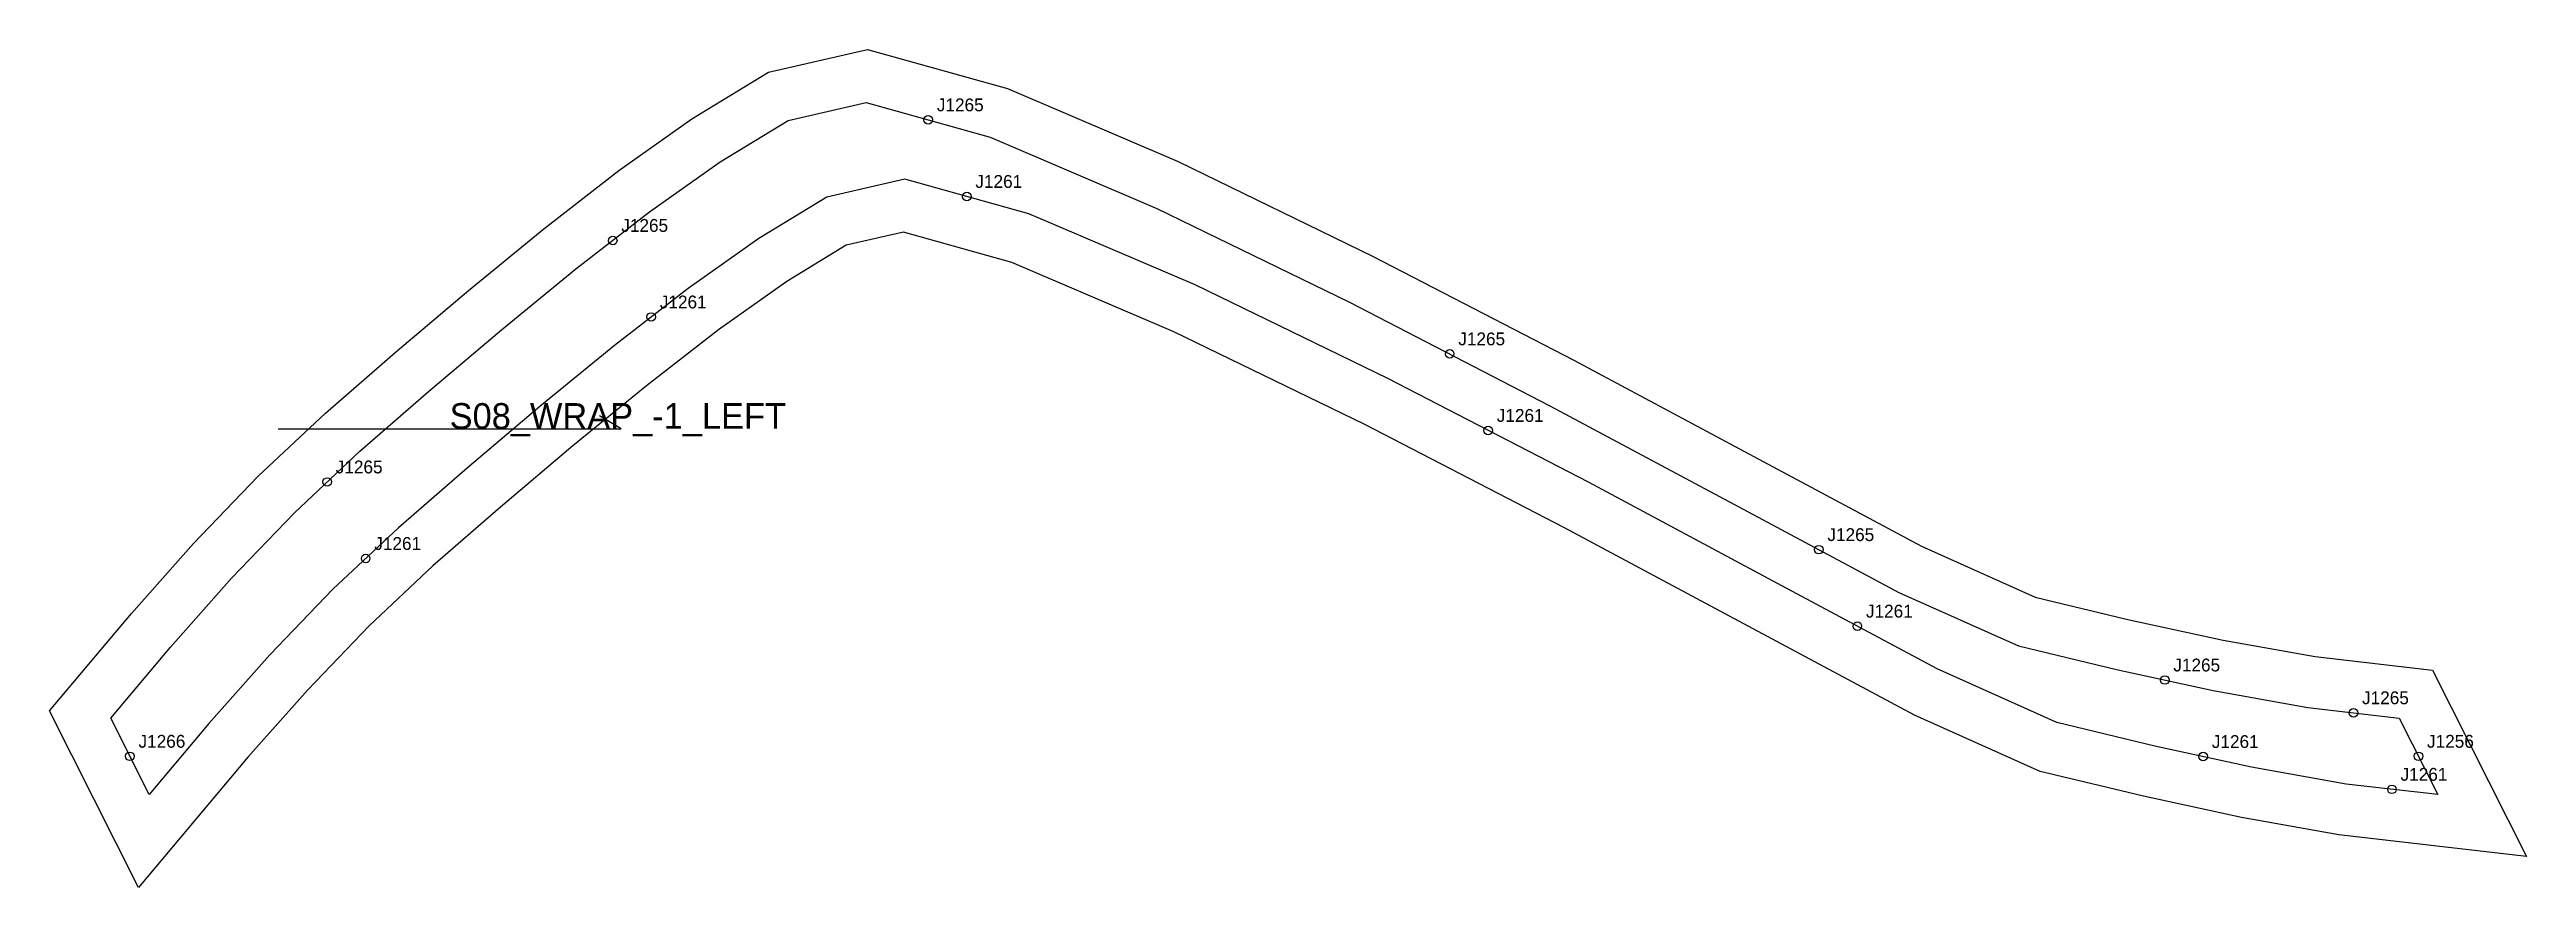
# Model space of a CAD drawing. Header units: millimetres. Extents: x -14 to 564, y -40 to 156.
import ezdxf

# ---------------------------------------------------------------- set-up
doc = ezdxf.new("R2010")
doc.units = ezdxf.units.MM
for name, color, linetype in [('CUT', 1, 'Continuous'), ('GRAIN', 3, 'Continuous'), ('LABEL', 7, 'Continuous'), ('NOTCH', 2, 'Continuous'), ('SEW', 5, 'Continuous')]:
    doc.layers.add(name, color=color, linetype=linetype)

msp = doc.modelspace()

# ---------------------------------------------------------------- linework, layer by layer
at = {"layer": 'CUT'}
msp.add_lwpolyline([(-14.27, 1.67), (4.84, 24.43), (19.36, 40.77), (34.44, 56.46), (50.1, 71.19), (66.38, 85.3), (83.49, 99.82), (101.08, 114.22), (118.57, 127.78), (135.62, 139.86), (153.5, 150.75), (176.59, 156.05), (209.24, 146.91), (249.05, 129.87), (294.43, 107.82), (341.41, 83.53), (385.58, 59.88), (422.52, 40.11), (449.03, 28.23), (470.67, 23.04), (492.91, 18.19), (514.4, 14.34), (541.8, 11.18), (563.69, -32.34), (519.89, -27.28), (497.22, -23.23), (474.3, -18.22), (450.24, -12.46), (420.93, 0.69), (383.24, 20.85), (339.22, 44.42), (292.66, 68.49), (248.07, 90.17), (210.23, 106.35), (184.99, 113.42), (171.65, 110.36), (157.8, 101.93), (141.86, 90.62), (125.02, 77.58), (107.85, 63.52), (90.99, 49.21), (75.17, 35.51), (60.31, 21.53), (45.98, 6.62), (31.99, -9.13), (6.46, -39.55), (-14.27, 1.67)], close=True, dxfattribs=at)
at = {"layer": 'GRAIN'}
for p, q in [((119.09, 67.51), (114.09, 70.51)), ((39.09, 67.51), (119.09, 67.51))]:
    msp.add_line(p, q, dxfattribs=at)
at = {"layer": 'NOTCH'}
for centre in [(190.77, 139.62), (199.76, 121.75), (117.14, 111.49), (126.13, 93.62), (312.44, 85), (321.42, 67.13), (50.51, 55.11), (59.5, 37.24), (398.57, 39.31), (407.56, 21.45), (479.28, 8.88), (523.32, 1.23), (4.49, -8.93), (488.27, -8.99), (538.48, -8.93), (532.31, -16.64)]:
    msp.add_circle(centre, 1, dxfattribs=at)
at = {"layer": 'SEW'}
msp.add_lwpolyline([(0, 0), (13.92, 16.58), (28.18, 32.63), (42.88, 47.93), (58.14, 62.28), (74.19, 76.19), (91.18, 90.6), (108.56, 104.84), (125.72, 118.13), (142.22, 129.83), (158.08, 139.49), (176.3, 143.67), (205.24, 135.57), (244.07, 118.95), (289.05, 97.09), (335.82, 72.91), (379.91, 49.3), (417.23, 29.33), (445.14, 16.82), (467.99, 11.34), (490.57, 6.41), (512.65, 2.46), (533.99, 0), (542.98, -17.87), (521.64, -15.4), (499.56, -11.45), (476.98, -6.53), (454.13, -1.05), (426.22, 11.46), (388.9, 31.43), (344.81, 55.04), (298.04, 79.22), (253.05, 101.09), (214.23, 117.7), (185.29, 125.8), (167.07, 121.62), (151.2, 111.96), (134.71, 100.27), (117.55, 86.97), (100.17, 72.74), (83.18, 58.32), (67.12, 44.41), (51.87, 30.06), (37.16, 14.76), (22.91, -1.28), (8.99, -17.87)], close=True, dxfattribs=at)

# ---------------------------------------------------------------- texts
at = {"layer": 'LABEL'}
for s, height, p in [('J1265', 3, (192.77, 141.62)), ('J1261', 3, (201.76, 123.75)), ('J1265', 3, (119.14, 113.49)), ('J1261', 3, (128.13, 95.62)), ('J1265', 3, (314.44, 87)), ('S08_WRAP_-1_LEFT', 6, (79.09, 67.51)), ('J1261', 3, (323.42, 69.13)), ('J1265', 3, (52.51, 57.11)), ('J1261', 3, (61.5, 39.24)), ('J1265', 3, (400.57, 41.31)), ('J1261', 3, (409.56, 23.45)), ('J1265', 3, (481.28, 10.88)), ('J1265', 3, (525.32, 3.23)), ('J1266', 3, (6.49, -6.93)), ('J1261', 3, (490.27, -6.99)), ('J1256', 3, (540.48, -6.93)), ('J1261', 3, (534.31, -14.64))]:
    msp.add_text(s, height=height, dxfattribs=at).set_placement(p)

doc.saveas('drawing.dxf')
